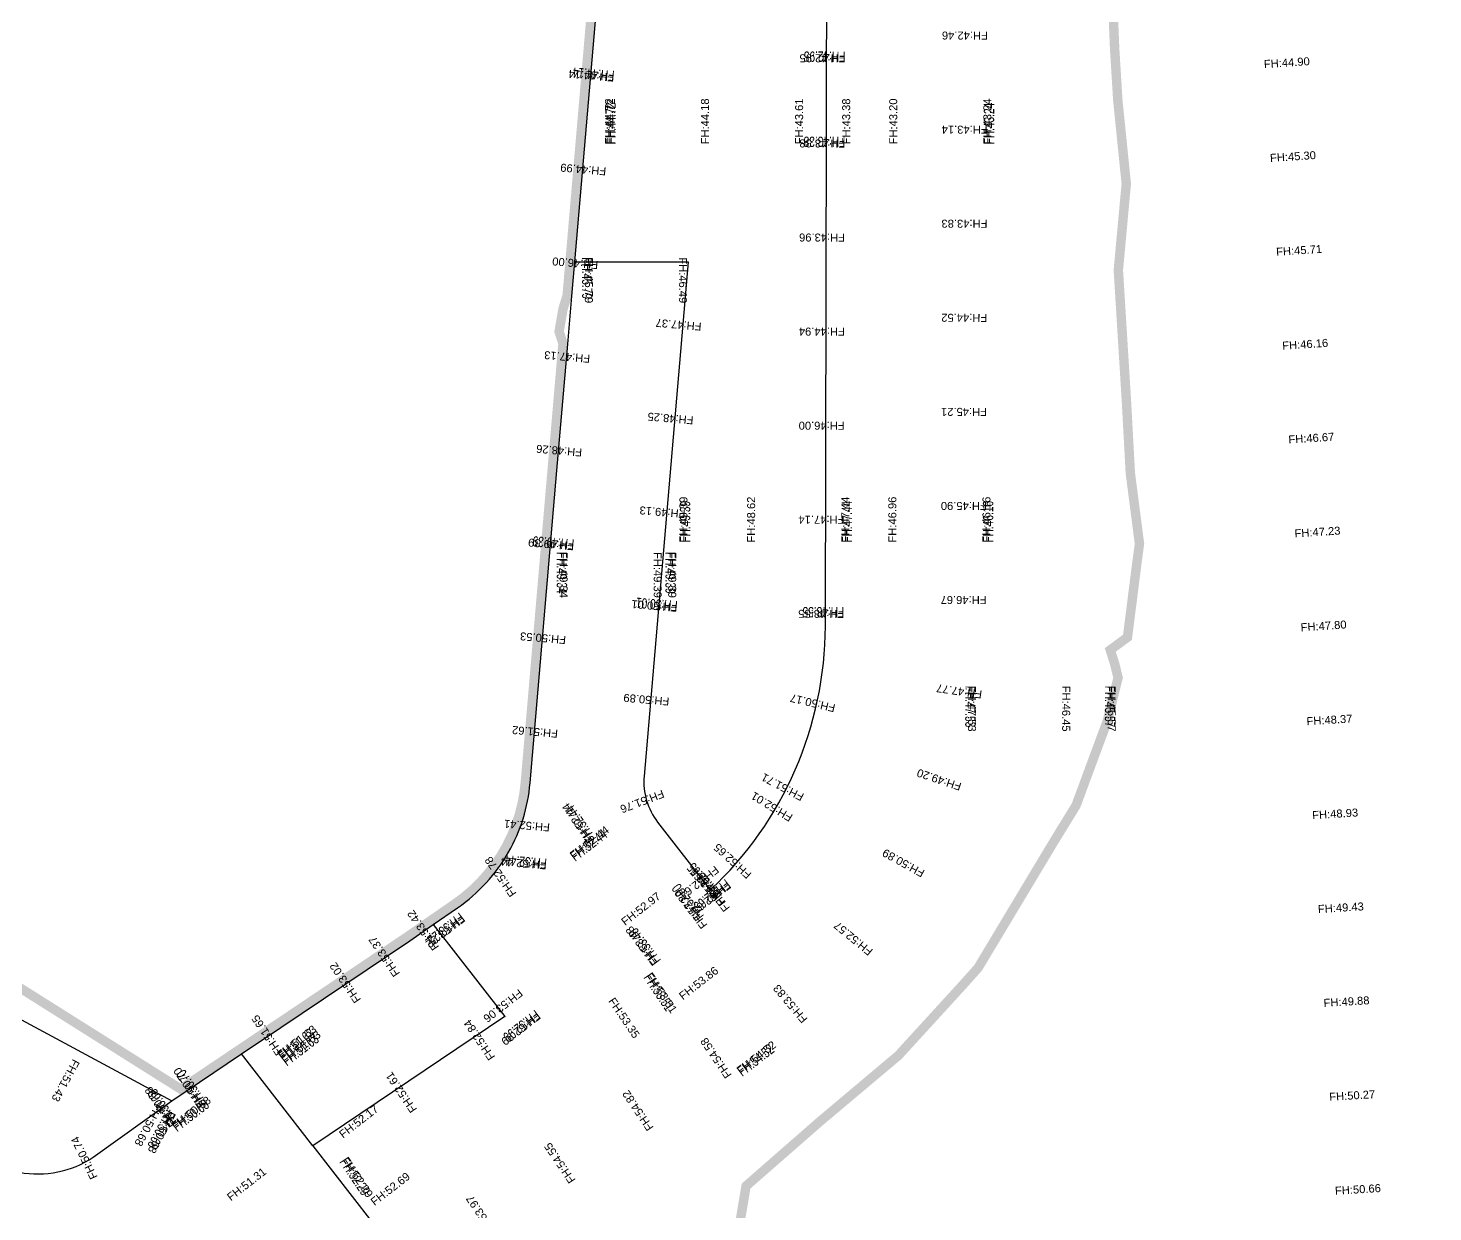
# Model space of a CAD drawing. Header units: millimetres. Extents: x 227572 to 269266, y 328772 to 433188.
# Drawn here: x 238276.7 to 238575.2, y 432261.6 to 432513.3 of the extents above; entities that cross this region are included whole.
import ezdxf
from ezdxf.enums import TextEntityAlignment as Align

# ---------------------------------------------------------------- set-up
doc = ezdxf.new("R2010")
doc.units = ezdxf.units.MM
doc.linetypes.add('PHANTOM2', pattern=[1.25, 0.625, -0.125, 0.125, -0.125, 0.125, -0.125])
for name, color, linetype in [('+++New_지구계(1안)', 1, 'Continuous'), ('L_diameter', 3, 'Continuous'), ('L_FH', 5, 'Continuous'), ('L_Junction', 1, 'Continuous'), ('L_pipeline', 4, 'Continuous'), ('L_Pipes', 2, 'Continuous'), ('도로체인계획고', 6, 'Continuous')]:
    doc.layers.add(name, color=color, linetype=linetype)
doc.styles.get("Standard").update_dxf_attribs({"font": 'arial.ttf'})

msp = doc.modelspace()

# ---------------------------------------------------------------- linework, layer by layer
at = {"layer": '+++New_지구계(1안)', "color": 1, "linetype": 'PHANTOM2', "ltscale": 40, "const_width": 2, "flags": 128}
for points in [[(237830.701958268, 432053.683225601), (237828.11281563, 432063.921113257), (237824.356697981, 432073.082990141), (237821.984623715, 432078.866912403), (237817.450481694, 432089.926763779), (237817.173473013, 432090.602754698), (237814.611354397, 432099.297653583), (237805.513137791, 432117.132385882), (237796.761910283, 432135.50811983), (237786.415688731, 432154.210826453), (237762.484277532, 432191.0171930621), (237736.628923715, 432225.01854912), (237728.987836486, 432233.962366554), (237703.067589461, 432261.186769064), (237676.923485563, 432279.38823128), (237647.277496144, 432291.844678809), (237643.479492856, 432293.736605956), (237650.81491194, 432327.514484334), (237651.857857409, 432330.528479573), (237658.082531918, 432348.51745117), (237658.989484476, 432351.139447027), (237682.111451329, 432343.010866814), (237685.561448688, 432341.650930482), (237713.83944012, 432329.6724581571), (237716.661439321, 432328.473510841), (237738.656433097, 432319.128921466), (237781.518420984, 432300.918721665), (237792.135414161, 432296.65191817), (237823.760393859, 432283.941503501), (237825.719392596, 432283.154539754), (237859.84731646, 432272.895147191), (237877.431277231, 432267.609460163), (237896.831204755, 432263.6387924229), (237900.330191697, 432262.921852354), (237905.424172659, 432261.879939596), (237918.683123127, 432259.166166681), (237921.807111468, 432258.526220187), (237939.939043746, 432254.814530738), (237950.217005357, 432252.710706772), (237953.360993604, 432252.067760614), (237954.566989103, 432251.820781271), (237962.176868451, 432256.140870429), (237962.176868436, 432256.141870423), (237966.486800114, 432258.587920923), (237976.617639497, 432264.339039619), (237976.617639512, 432264.338039628), (237985.622496728, 432269.451145125), (237992.045472742, 432268.136255134), (237995.295460597, 432267.471310798), (238002.474433779, 432266.002433753), (238005.524422398, 432265.377485998), (238020.284367268, 432262.356738798), (238020.285367183, 432262.36173878), (238021.374363197, 432262.133757468), (238022.922275381, 432267.044747355), (238024.218201888, 432271.1547389021), (238031.487819474, 432292.306704808), (238031.608812736, 432292.682704073), (238034.141671487, 432300.562688621), (238035.813563194, 432306.723671698), (238037.124478326, 432311.5516584479), (238040.583228034, 432325.970611716), (238043.383025425, 432337.642573881), (238043.824993466, 432339.483567921), (238049.003539271, 432366.134462478), (238055.052008785, 432397.261339325), (238058.387716195, 432414.429271393), (238058.947667094, 432417.310259998), (238061.720423955, 432431.57620356), (238061.722423972, 432431.574203606), (238063.751245805, 432442.029162195), (238070.549642667, 432477.452020697), (238077.329041189, 432512.77687958), (238081.880637369, 432536.492784839), (238092.019737797, 432589.3225737771), (238097.331712656, 432588.572662412), (238115.981632359, 432585.431977166), (238144.806498562, 432581.195459309), (238167.152414297, 432576.671841771), (238185.559344881, 432572.946156817), (238187.834336309, 432572.485195757), (238204.268274342, 432569.158477037), (238225.420194586, 432564.876839068), (238237.137996102, 432572.335970745), (238237.851944979, 432575.276961346), (238243.260621823, 432593.471918762), (238243.685589189, 432595.362912185), (238252.433916867, 432634.324776513), (238257.790505187, 432658.181693432), (238262.215239031, 432673.179657798), (238262.827202224, 432675.2536528721), (238264.42987451, 432695.422536699), (238265.56272157, 432704.664489717), (238268.571476674, 432718.934436955), (238267.939341759, 432727.809364839), (238267.889289711, 432731.147340661), (238267.791197155, 432737.087297495), (238270.070868713, 432757.00219372), (238273.879419872, 432783.910064938), (238274.35335269, 432787.980043855), (238275.012259425, 432793.630014603), (238275.984176758, 432798.465995969), (238281.47784154, 432817.388949598), (238281.477841571, 432817.386949613), (238281.478841501, 432817.390949601), (238286.387557468, 432833.311915084), (238287.856464912, 432838.55790138), (238299.062758838, 432878.575796846), (238302.683520197, 432892.174758378), (238302.802416532, 432898.725714329), (238297.018341399, 432906.072572021), (238283.428124814, 432925.886219773), (238275.046942559, 432941.2069807971), (238272.538817439, 432950.287877763), (238271.108724603, 432956.834809418), (238259.395520676, 432975.011498103), (238255.431398577, 432984.544369039), (238256.730299192, 432990.300349082), (238253.373247835, 432995.058263022), (238250.412331224, 432991.057244579), (238245.159415287, 432988.02818334), (238241.735485524, 432985.070150319), (238235.388580946, 432981.80207358), (238236.617618429, 432978.870113429), (238233.022685786, 432976.171075911), (238226.748820226, 432970.385017969), (238220.853950397, 432964.70296525), (238217.511055747, 432959.471949436), (238211.799175904, 432954.346895687), (238196.129580097, 432935.5367815371), (238187.994816801, 432924.059734279), (238185.604886343, 432920.6877203929), (238179.617000784, 432916.048658906), (238175.294089839, 432912.289617391), (238171.273187046, 432907.877585194), (238158.33937193, 432901.826424562), (238151.590500843, 432896.602355229), (238151.441504077, 432896.462353872), (238157.819849568, 432935.334181512), (238159.386688833, 432944.880139191), (238162.504368944, 432963.878054955), (238163.324284836, 432968.873032811), (238163.324284819, 432968.874032804), (238180.346538123, 433072.605572806), (238180.493520696, 433073.650567788), (238181.407527435, 433072.816587984), (238191.766488964, 433070.67976561), (238203.40644573, 433068.278965194), (238208.675426164, 433067.192055541), (238232.604321205, 433063.281458659), (238241.847280655, 433061.771614366), (238258.106207375, 433059.239887396), (238263.100184855, 433058.462971251), (238264.336171079, 433058.792988345), (238268.116128964, 433059.802040621), (238275.129050808, 433061.6751375999), (238288.008067214, 433054.927387119), (238290.111078374, 433053.285431651), (238299.47012806, 433045.976629835), (238329.654503972, 433008.667365307), (238343.870754255, 432986.430744387), (238355.5199124, 432971.200034055), (238371.398278094, 432940.876495904), (238387.790846173, 432897.434057758), (238391.536975983, 432887.507186146), (238391.536975996, 432887.506186155), (238392.910023614, 432883.86523323), (238394.87309162, 432878.664300503), (238398.454205165, 432869.846418525), (238398.989213472, 432869.0804322929), (238420.709551454, 432837.936991573), (238444.424646791, 432821.367480036), (238463.275636561, 432813.675829915), (238480.853618917, 432807.020152548), (238483.777611395, 432806.205204168), (238483.828617884, 432805.769208025), (238484.78961755, 432805.365225944), (238490.119603452, 432803.904319869), (238493.873593523, 432802.87538602), (238500.235078884, 432705.444168556), (238505.973418736, 432617.554874379), (238506.060439059, 432616.221885082), (238506.510544041, 432609.334940394), (238506.649576623, 432607.197957546), (238506.649576638, 432607.196957553), (238507.039667707, 432601.223005526), (238508.30196247, 432581.887160794), (238509.431226055, 432564.596299644), (238509.43122604, 432564.597299638), (238509.635273724, 432561.469324752), (238510.939578254, 432541.492485161), (238510.937578268, 432541.49248513), (238511.046603271, 432539.851498336), (238511.364677461, 432534.984537422), (238508.408700725, 432534.810492231), (238507.158943846, 432519.875577225), (238507.616115725, 432508.723662514), (238508.288282203, 432497.820749433), (238509.721494128, 432483.68587094), (238510.07954699, 432480.159901258), (238508.392846902, 432461.80000337), (238510.134277944, 432433.569228435), (238510.941506534, 432418.649345603), (238512.882728863, 432403.62648129), (238512.234809756, 432398.759505205), (238510.337058512, 432383.751580518), (238506.681126217, 432381.055542007), (238507.634167017, 432378.034578125), (238508.334207532, 432375.143609361), (238506.502335844, 432367.779632173), (238506.039368284, 432365.917637947), (238499.406695855, 432347.982659425), (238495.32282839, 432341.345641793), (238493.445890255, 432338.234634116), (238480.29132589, 432316.299581223), (238478.603381811, 432313.483574446), (238475.627455027, 432310.135551177), (238475.618455245, 432310.125551107), (238461.647792276, 432294.833438885), (238445.386120083, 432281.142279494), (238444.810131711, 432280.656273855), (238429.282452752, 432267.071125245), (238427.989583258, 432259.328159173), (238427.873701775, 432251.828209874), (238427.41816985, 432222.206410155), (238433.69222797, 432215.727554008), (238442.366314411, 432206.382755601), (238428.456750401, 432184.756688693), (238433.076182205, 432155.19996816), (238437.813360107, 432141.76913656), (238435.669698166, 432121.177247088), (238442.53993789, 432102.863483151), (238444.272962284, 432100.542526602), (238446.224037912, 432094.860597009), (238439.580338811, 432078.626606387), (238431.728746508, 432056.121640707), (238432.336887767, 432046.851715153), (238436.510962164, 432040.264826783), (238453.511903104, 432036.508119931), (238454.986934829, 432033.834161802), (238431.115207672, 432027.007834904), (238432.190339174, 432018.152913771), (238434.129363751, 432015.728961175), (238438.193350906, 432014.750031813), (238447.291355732, 432010.418204941), (238458.54440497, 432002.303438374), (238464.842389517, 432000.502549832), (238473.429377163, 431997.491705691), (238486.013335872, 431994.5569237529), (238495.070266146, 431994.994062851), (238499.432264415, 431993.175144052), (238513.904341084, 431981.889450206), (238526.696392393, 431972.962713479), (238540.088639089, 431951.32107517), (238541.426752855, 431943.480151056), (238542.770874068, 431935.162230375), (238545.561169392, 431915.110414519), (238547.240332551, 431903.971518837), (238548.819483786, 431893.636615959), (238550.093725914, 431877.644747883), (238552.525681651, 431879.389773842), (238552.716734311, 431875.949800917), (238554.318174934, 431847.165027509), (238555.66454579, 431822.938218192), (238561.510154741, 431717.8270454929), (238562.691479851, 431696.587212656), (238565.513268505, 431645.082617321), (238567.168731043, 431614.874854654), (238568.518108222, 431590.242048174), (238569.038253389, 431580.761122668), (238570.433643469, 431555.2853228), (238570.878767796, 431547.165386591), (238571.028809752, 431544.425408115), (238572.071101018, 431525.402557552), (238572.191134692, 431523.203574819), (238573.204417781, 431504.714720064), (238572.694440099, 431503.517720433), (238573.411437512, 431503.365732749), (238573.625867547, 431475.864928495), (238574.028297688, 431448.2741278129), (238574.201482298, 431436.432213364), (238574.224555714, 431431.743246525), (238574.233584772, 431429.88725965), (238574.151688035, 431423.342304145), (238573.955792043, 431416.800346832), (238573.645896764, 431410.263387692), (238573.22200218, 431403.7324267229), (238572.683108267, 431397.209463892), (238572.031214966, 431390.697499211), (238570.57240846, 431379.010558064), (238566.351898934, 431349.616697426), (238561.624448363, 431316.688853545), (238561.624448349, 431316.689853536), (238554.779221475, 431270.440069587), (238545.559953056, 431227.886222521), (238543.108895561, 431232.634150857), (238543.049790743, 431239.341103026), (238543.043780413, 431240.0020983079), (238543.00070333, 431244.93406314), (238542.880492908, 431258.398967086), (238542.804357627, 431267.054905351), (238542.601963952, 431292.235726067), (238539.118707248, 431310.1365462079), (238537.32158384, 431318.796457438), (238535.431545092, 431322.1014046629), (238523.783306183, 431342.477079363), (238522.555314653, 431342.480060072), (238516.211358368, 431342.497960395), (238500.814464502, 431342.539718497), (238462.82943691, 431361.089992685), (238460.375435137, 431362.287945797), (238457.099433778, 431363.822883654), (238457.09943376, 431363.823883646), (238452.021431642, 431366.203787317), (238444.387426246, 431369.922641512), (238436.802409293, 431374.356491474), (238432.132398854, 431377.0863991), (238412.579457438, 431381.997057931), (238374.252628341, 431388.04941419), (238368.153752747, 431382.8163551021), (238368.153752764, 431382.81535511), (238318.782759832, 431340.453876796), (238299.870642576, 431356.290469265), (238292.840829445, 431347.487420552), (238272.803362087, 431322.395281708), (238218.305860473, 431314.724480328), (238218.304860481, 431314.724480313), (238218.303860487, 431314.724480296), (238204.899991376, 431312.308286903), (238190.64313063, 431309.736081219), (238180.214232849, 431307.831930921), (238176.129272893, 431307.085872053), (238173.909294645, 431306.680840058), (238169.30532306, 431306.905766253), (238154.919454943, 431304.8605548629), (238152.557476599, 431304.52452016), (238140.128346922, 431254.538674886), (238093.37464449, 431256.245929461), (238084.729699509, 431256.561791631), (238071.761782044, 431257.0355848779), (238046.387296688, 431235.448337852), (238033.029436324, 431232.454149252), (238030.824459372, 431231.960118118), (238029.856469492, 431231.743104451), (238015.261622072, 431228.470898392), (237982.465788724, 431232.352356764), (237933.024424248, 431213.703711685), (237905.36099726, 431189.406447766), (237901.956067779, 431186.416415279), (237896.595178813, 431181.708364132), (237884.048424021, 431171.624237887), (237881.784466484, 431169.918214313), (237880.514490305, 431168.961201091), (237880.245399891, 431174.845155696), (237880.245399859, 431174.847155682), (237877.985640506, 431224.263774445), (237877.726530965, 431231.362720704), (237877.669506708, 431232.934708809), (237876.740013798, 431264.773471424), (237874.783493399, 431298.8192024771), (237874.638437565, 431302.443174838), (237874.335320815, 431310.021117049), (237873.650794634, 431343.871869404), (237873.11460042, 431356.491772669), (237873.114600372, 431356.494772648), (237871.996194812, 431382.84657067), (237871.661055397, 431391.88350216), (237871.060805597, 431408.075379414), (237870.810701554, 431414.819328288), (237870.589609463, 431420.788283042), (237869.754352351, 431437.550152615), (237869.754352335, 431437.551152606), (237869.697141535, 431451.016057461), (237869.497082912, 431454.842027542), (237869.335024181, 431458.657998289), (237868.952885684, 431467.656929305), (237868.85885167, 431469.866912358), (237868.666805101, 431472.920887969), (237867.70057054, 431488.302765139), (237866.329274978, 431507.752607476), (237865.699139046, 431516.697534974), (237865.097961187, 431528.302444307), (237864.862891559, 431532.845408815), (237864.02527252, 431572.681116803), (237864.176276255, 431572.376121308), (237863.928200678, 431577.304082917), (237863.045699772, 431609.627842779), (237858.904836915, 431666.467379863), (237855.60499272, 431721.743941058), (237853.749529133, 431752.117699268), (237855.033480265, 431754.664701576), (237858.208359422, 431760.962707288), (237857.632243197, 431768.626644584), (237857.656242576, 431768.655644756), (237856.675034947, 431782.325533641), (237853.373352762, 431827.2731670821), (237853.374352788, 431827.271167112), (237853.220321337, 431829.344150178), (237851.66100389, 431850.269979169), (237851.25992223, 431855.652935178), (237850.352737488, 431867.830835662), (237847.912291304, 431897.352590617), (237848.854271239, 431898.214599359), (237847.644185027, 431904.245538136), (237847.138149668, 431906.723512842), (237846.814033163, 431914.29345474), (237845.503775268, 431931.3123149821), (237839.904516948, 431950.257094442), (237839.111148579, 431974.088915074), (237834.936737517, 432002.138653103), (237831.067366456, 432027.50341472), (237830.961294374, 432035.074076392), (237830.961248414, 432035.074360022), (237830.701958268, 432053.683225601)], [(238389.563891267, 432448.74536485), (238390.392261006, 432446.15832562), (238389.207831403, 432432.349868641), (238388.086993594, 432419.282785022), (238382.390097166, 432352.866554998), (238382.390097166, 432352.866554998), (238382.107740654, 432350.513569114), (238381.66679983, 432348.185084847), (238381.069296304, 432345.89177777), (238380.3179695, 432343.644162174), (238379.416264073, 432341.452542864), (238378.368314145, 432339.326967918), (238377.178924323, 432337.277182614), (238375.85354769, 432335.312584749), (238374.398260798, 432333.442181561), (238372.819735803, 432331.67454842), (238371.125209889, 432330.017789525), (238369.322452066, 432328.479500736), (238367.419727573, 432327.06673476), (238357.302900233, 432320.073624511), (238329.860298628, 432301.620697935), (238309.1555607, 432287.698438888), (238291.813926336, 432298.623881946), (238265.811849828, 432315.00535907), (238259.072855344, 432317.636234866), (238238.802851279, 432326.865852053), (238220.268847557, 432335.305502027), (238221.596032498, 432338.782150012), (238212.24778403, 432342.903322907), (238207.693735126, 432348.035215479), (238202.85571537, 432351.435115723), (238197.907618026, 432359.827979266), (238198.396492672, 432367.5989325), (238200.531353644, 432375.5129105721), (238202.480383153, 432372.769960379), (238205.655404885, 432369.9800297579), (238206.57731728, 432375.154007983), (238211.083309208, 432373.674089079), (238216.233116588, 432383.668099901), (238219.169052771, 432386.435126601), (238222.726047521, 432385.195191119), (238226.580987628, 432387.305236845), (238227.959979259, 432387.228259029), (238241.038928037, 432384.703482011), (238244.803871469, 432386.64152753), (238245.687847641, 432387.76853351), (238245.916375664, 432389.275454378), (238246.114315045, 432391.169488713), (238246.821612827, 432402.228450015), (238247.06055247, 432405.968427564), (238247.024415661, 432414.70136582), (238237.792208311, 432431.999099726), (238235.824755141, 432461.743860464), (238232.122728925, 432465.052779173), (238226.237694633, 432469.842653238), (238223.3986816, 432471.929594054), (238217.775589852, 432480.264447394), (238216.349566593, 432482.3774102071), (238213.60855734, 432484.18035455), (238209.13650565, 432489.453247409), (238208.671506416, 432489.6102390121), (238210.62134057, 432499.31420163), (238210.839213813, 432507.29414914), (238215.892148197, 432509.238214833), (238235.233960583, 432511.728365501), (238235.540926498, 432514.666485235), (238235.848878261, 432517.60346949), (238236.374826555, 432520.085417431), (238235.758796393, 432522.8594312521), (238235.851719721, 432527.703398773), (238238.514675354, 432529.351429028), (238240.120614475, 432532.519432041), (238246.000575272, 432532.414525074), (238244.243188994, 432557.803319606), (238244.57415014, 432560.132308482), (238248.477995886, 432568.232313012), (238250.013919654, 432572.409307854), (238250.786856006, 432576.122293973), (238250.071774492, 432581.632244141), (238253.782660704, 432587.239263109), (238252.551601876, 432591.532213705), (238262.427513121, 432592.815359745), (238274.921405957, 432594.112546785), (238278.349384325, 432593.973601573), (238282.510974622, 432593.698968274), (238283.048351882, 432593.960675429), (238283.964339207, 432594.36268699), (238284.897327091, 432594.721699122), (238285.846315553, 432595.036711811), (238286.809304638, 432595.305725045), (238287.78429435, 432595.529738781), (238288.76828472, 432595.707752982), (238289.759275778, 432595.838767619), (238290.755267526, 432595.923782661), (238294.92216806, 432596.172500655), (238296.868219734, 432596.262876246), (238298.415208215, 432596.311900186), (238299.415200985, 432596.329915759), (238300.415193882, 432596.339931388), (238301.415186949, 432596.338947092), (238302.415180143, 432596.329962854), (238303.415173508, 432596.309978693), (238304.414167009, 432596.281994572), (238305.413160665, 432596.24401052), (238306.412154477, 432596.196026539), (238307.411148414, 432596.140042615), (238308.40814254, 432596.073058734), (238309.406136784, 432595.998074927), (238310.402131199, 432595.913091158), (238311.397125778, 432595.8181074421), (238312.392120496, 432595.714123791), (238313.386115362, 432595.601140187), (238314.378110403, 432595.478156622), (238319.942082985, 432594.762248983), (238320.928078723, 432594.597265619), (238321.905075235, 432594.387282426), (238322.872072519, 432594.132299395), (238323.827070577, 432593.833316481), (238324.766069421, 432593.491333617), (238325.689069052, 432593.106350804), (238326.593069472, 432592.679367989), (238327.477070677, 432592.211385145), (238328.338072653, 432591.704402213), (238329.175075423, 432591.1574191829), (238329.987078966, 432590.572436031), (238330.770083274, 432589.951452674), (238331.524088349, 432589.294469112), (238332.248094149, 432588.6044853129), (238332.939100695, 432587.881501227), (238333.596107966, 432587.127516822), (238334.217115942, 432586.344532058), (238334.803124602, 432585.53354694), (238342.358244617, 432574.543742541), (238351.361387627, 432561.447975623), (238356.27936759, 432560.5480591329), (238358.013336677, 432561.750077932), (238363.389241867, 432565.411136679), (238377.675987679, 432575.282291809), (238389.753775736, 432583.43942427), (238394.730201047, 432586.782151428), (238402.4064078, 432586.223070716), (238391.274573014, 432456.444599644), (238390.392810406, 432453.530344345), (238389.563891267, 432448.74536485)]]:
    msp.add_lwpolyline(points, dxfattribs=at)
at = {"layer": 'L_pipeline'}
for points in [[(238392.8959218079, 432463.5301248982), (238401.5499703643, 432564.4031868728)], [(238322.0689475235, 432295.1661425467), (238330.4246944417, 432300.7845153679), (238357.8677762429, 432319.2371404218), (238362.8370014278, 432322.6718810301)], [(238362.8370014278, 432322.6718810301), (238378.0212490427, 432303.108992592)], [(238378.0212490427, 432303.108992592), (238337.205533975, 432275.6646591931)], [(238307.2583160883, 432285.2075296383), (238322.0689475235, 432295.1661425467)], [(238337.205533975, 432275.6646591931), (238322.0689475235, 432295.1661425467)], [(238337.205533975, 432275.6646591931), (238353.9799955162, 432254.0529910963)]]:
    msp.add_lwpolyline(points, dxfattribs=at)
for points in [[(238421.6888970395, 432330.032127391, 0.2072356019353147), (238446.1389228782, 432386.136170695), (238446.5480324425, 432564.4169553275)], [(238362.8370014278, 432322.6718810301), (238367.9953967526, 432326.237376502, 0.1129206950846025), (238378.8347428179, 432338.0821608152, 0.1080761321073249), (238383.3940146297, 432352.7742786136), (238389.0919930607, 432419.1908843969), (238390.213043753, 432432.258041949), (238391.3976983177, 432446.0665770575), (238392.2712454528, 432456.2487910496), (238392.8959218079, 432463.5301248982)], [(238392.8959218079, 432463.5301248982), (238416.9835203317, 432463.5301248982), (238407.6067967587, 432354.2334400045, 0.1885960809438922), (238410.4960486122, 432344.4526275467), (238421.6888970395, 432330.032127391)], [(238160.3833776159, 432340.6609018417), (238212.1122513843, 432331.0800866009, -0.07777839110040473), (238240.6995050725, 432321.019761493), (238307.2583160883, 432285.2075296383)], [(238207.0553157506, 432283.0176681199), (238274.8845881519, 432270.0224328942, 0.1978351296068347), (238290.5537954519, 432273.2204826695), (238307.2583160883, 432285.2075296383)]]:
    msp.add_lwpolyline(points, format="xyb", dxfattribs=at)

# ---------------------------------------------------------------- texts
at = {"layer": 'L_diameter'}
for s, rotation, p in [('100', 83.9457746257741, (238446.2712647863, 432443.8078099702)), ('80', 282.1711668231289, (238412.0983133898, 432406.5873218379)), ('100', 77.9538604979732, (238386.5223709, 432389.2389314142)), ('100', 307.8177619965809, (238370.4291252352, 432312.890436811)), ('100', 34.00708837010996, (238342.4748173662, 432308.88697273)), ('100', 33.91673800630615, (238314.6636318059, 432290.1868360925)), ('100', 213.9167380071835, (238357.6133915089, 432289.3868258926)), ('150', 127.8177619951777, (238329.6372407493, 432285.4154008699)), ('150', 307.8177619953445, (238345.5927647456, 432264.8588251447))]:
    msp.add_text(s, height=0.1, rotation=rotation, dxfattribs=at).set_placement(p, align=Align.TOP_LEFT)
at = {"layer": 'L_FH'}
for s, p in [('45.79', (238392.8959218079, 432463.5301248982)), ('52.65', (238421.6888970395, 432330.032127391)), ('53.42', (238362.8370014278, 432322.6718810301)), ('52.84', (238378.0212490427, 432303.108992592)), ('51.63', (238322.0689475235, 432295.1661425467)), ('50.68', (238307.2583160883, 432285.2075296383)), ('52.29', (238337.205533975, 432275.6646591931))]:
    msp.add_text(s, height=0.1, dxfattribs=at).set_placement(p, align=Align.TOP_LEFT)
at = {"layer": 'L_Junction'}
for s, p in [('J83', (238392.8959218079, 432463.5301248982)), ('J22', (238421.6888970395, 432330.032127391)), ('J84', (238362.8370014278, 432322.6718810301)), ('J86', (238378.0212490427, 432303.108992592)), ('J82', (238322.0689475235, 432295.1661425467)), ('J29', (238307.2583160883, 432285.2075296383)), ('J85', (238337.205533975, 432275.6646591931))]:
    msp.add_text(s, height=0.1, dxfattribs=at).set_placement(p)
at = {"layer": 'L_Pipes'}
for s, rotation, p in [('P024', 83.9457746257741, (238446.2712647863, 432443.8078099702)), ('P050', 282.1711668231289, (238412.0983133898, 432406.5873218379)), ('P113', 77.9538604979732, (238386.5223709, 432389.2389314142)), ('P114', 307.8177619965809, (238370.4291252352, 432312.890436811)), ('P112', 34.00708837010996, (238342.4748173662, 432308.88697273)), ('P063', 33.91673800630615, (238314.6636318059, 432290.1868360925)), ('P115', 213.9167380071835, (238357.6133915089, 432289.3868258926)), ('P087', 127.8177619951777, (238329.6372407493, 432285.4154008699)), ('P068', 307.8177619953445, (238345.5927647456, 432264.8588251447))]:
    msp.add_text(s, height=0.1, rotation=rotation, dxfattribs=at).set_placement(p)
at = {"layer": '도로체인계획고'}
for s, rotation, p in [('FH:42.46', 179.8671685495024, (238480.6759013525, 432512.5005550089)), ('FH:42.95', 179.8685208261045, (238450.4163191205, 432507.6710435509)), ('FH:44.90', 3.734700503531662, (238539.3685040323, 432504.7523355879)), ('FH:44.14', 175.096517334485, (238401.3461910745, 432503.552802844)), ('FH:44.72', 89.99783408895597, (238401.0075703318, 432488.5256643392)), ('FH:44.72', 89.99783408895597, (238401.4102049315, 432488.5286885214)), ('FH:44.18', 89.99783408895597, (238421.4102049173, 432488.5279324758)), ('FH:43.61', 89.99783408895597, (238441.410204903, 432488.5271764303)), ('FH:43.38', 89.99999999986105, (238451.4101670736, 432488.5257414565)), ('FH:43.20', 89.99783408895597, (238461.4102048887, 432488.5264203847)), ('FH:43.24', 89.99783408895597, (238481.4102048744, 432488.5256643391)), ('FH:43.14', 179.8685208378245, (238480.6295942524, 432492.5006318447)), ('FH:43.38', 179.8685208261045, (238450.3747667194, 432489.5634378848)), ('FH:43.38', 179.8685208263824, (238450.3747667194, 432489.5634378848)), ('FH:45.30', 3.734700503531662, (238540.6712374731, 432484.7948085471)), ('FH:44.99', 175.096517334485, (238399.6366413783, 432483.6260007966)), ('FH:43.83', 179.8697363442843, (238480.5838577113, 432472.5007052076)), ('FH:43.96', 179.8685208263824, (238450.3288718701, 432469.5634905433)), ('FH:45.71', 3.734700503531662, (238541.9739709139, 432464.8372815064)), ('FH:46.00', 175.096517334485, (238397.9270916821, 432463.6991987491)), ('FH:45.79', 270.0034900864568, (238395.0401810462, 432464.5256171949)), ('FH:46.49', 270.0034900864568, (238415.0401810091, 432464.5268354649)), ('FH:47.37', 175.0965173355927, (238419.8894256335, 432450.6191936085)), ('FH:44.52', 179.8697363442843, (238480.5383871568, 432452.5007568969)), ('FH:44.94', 179.8685208263824, (238450.2829770208, 432449.5635432018)), ('FH:46.16', 3.734700503531662, (238543.2767043546, 432444.8797544657)), ('FH:47.13', 175.096517334485, (238396.2175419859, 432443.7723967018)), ('FH:45.21', 179.8697363442843, (238480.4929166022, 432432.5008085863)), ('FH:48.25', 175.0965173355927, (238418.1798759376, 432430.6923915611)), ('FH:46.00', 179.8685208263824, (238450.2370821716, 432429.5635958603)), ('FH:46.67', 3.734700503531662, (238544.5794377954, 432424.9222274249)), ('FH:48.26', 175.096517334485, (238394.5079922897, 432423.8455946544)), ('FH:49.13', 175.0965173355927, (238416.4703262418, 432410.7655895137)), ('FH:49.39', 90, (238416.8299427959, 432403.8777414566)), ('FH:48.62', 90, (238431.215842214, 432403.8777414566)), ('FH:47.44', 90, (238451.215842214, 432403.8777414566)), ('FH:47.44', 90, (238451.215842214, 432403.8777414566)), ('FH:46.96', 90, (238461.2159212019, 432403.8777414566)), ('FH:45.90', 179.8697363442843, (238480.4474460476, 432412.5008602756)), ('FH:46.16', 90, (238481.2159212019, 432403.8777414566)), ('FH:47.14', 179.8685208263824, (238450.1911873223, 432409.5636485189)), ('FH:47.23', 3.734700503531662, (238545.8821712362, 432404.9647003841)), ('FH:49.39', 175.096517334485, (238392.7984425935, 432403.918792607)), ('FH:49.34', 270, (238389.6654559395, 432401.8777414566)), ('FH:49.39', 270, (238409.6654559395, 432401.8777414566)), ('FH:49.39', 270, (238412.7499427959, 432401.8777414566)), ('FH:50.01', 175.0965173355927, (238414.7607765459, 432390.8387874662)), ('FH:46.67', 179.8697363442843, (238480.401975493, 432392.500911965)), ('FH:48.55', 179.8685208263824, (238450.1452924731, 432389.5637011774)), ('FH:47.80', 3.734700503531662, (238547.1849046769, 432385.0071733434)), ('FH:50.53', 175.096517334485, (238391.0888928973, 432383.9919905596)), ('FH:47.77', 171.7653640890284, (238479.53278641, 432372.3934198178)), ('FH:47.53', 270, (238476.4573780059, 432373.4577023161)), ('FH:46.45', 270, (238496.4573780059, 432373.4577023161)), ('FH:45.57', 270, (238506.1340893432, 432373.4577023161)), ('FH:50.89', 175.0965173355927, (238413.0512268501, 432370.9119854188)), ('FH:50.17', 166.5480331627495, (238448.3899627756, 432369.449476795)), ('FH:48.37', 3.463716615459373, (238548.4278192873, 432365.041144734)), ('FH:51.62', 175.096517334485, (238389.3793432011, 432364.0651885122)), ('FH:51.71', 152.2240882460526, (238441.7552143256, 432350.3662364474)), ('FH:49.20', 161.3715719711758, (238475.2108622523, 432352.7050732917)), ('FH:51.76', 200.8932765175805, (238411.4840566574, 432351.3719506568)), ('FH:52.44', 124.6527072078205, (238397.0264803745, 432340.6644078821)), ('FH:52.01', 148.6431126865048, (238439.3685085109, 432345.9007801678)), ('FH:48.93', 3.463716615459373, (238549.6361481668, 432345.0776795709)), ('FH:52.41', 175.096517334485, (238387.6697935048, 432344.1383864648)), ('FH:52.44', 37.81776196967386, (238392.6526086415, 432336.4477719459)), ('FH:52.65', 137.9001434447406, (238430.6054548993, 432333.5177108343)), ('FH:52.78', 124.6527072078205, (238380.5742073199, 432329.2923934899)), ('FH:52.44', 175.096517334485, (238386.9777749271, 432336.0721002247)), ('FH:50.89', 150.9777798075978, (238467.4078310992, 432334.1195218491)), ('FH:52.64', 217.817761909596, (238422.674306472, 432335.2798891182)), ('FH:52.65', 132.1217370254097, (238424.9780740822, 432327.5972902009)), ('FH:52.65', 127.1358966015135, (238425.9504856809, 432326.2118081766)), ('FH:52.65', 217.817761909596, (238425.2465547757, 432331.9658885289)), ('FH:52.97', 37.81776196967386, (238403.599412845, 432322.3442671568)), ('FH:52.80', 127.1358960394058, (238421.1669117461, 432322.5893063271)), ('FH:52.80', 127.1358966015135, (238421.1669117404, 432322.5893063479)), ('FH:49.43', 3.463716615459373, (238550.8444770464, 432325.1142144078)), ('FH:53.42', 124.6527072078205, (238364.1219342652, 432317.9203790977)), ('FH:53.22', 217.8177618113189, (238368.7303190594, 432324.8646253616)), ('FH:53.48', 127.1358960394058, (238410.8025015419, 432314.7405523651)), ('FH:52.57', 140.5839876725539, (238456.3797724559, 432317.2467052439)), ('FH:53.37', 123.9167380062224, (238355.8391806082, 432312.2946141795)), ('FH:53.02', 123.9167381389836, (238347.540687492, 432306.714738554)), ('FH:53.51', 303.9167381267013, (238407.8953103426, 432311.7483376299)), ('FH:53.86', 37.81776196967386, (238415.8624523667, 432306.5449677518)), ('FH:53.83', 130.190195482811, (238442.4886046328, 432302.6403547733)), ('FH:53.06', 217.8177618113189, (238380.9933585375, 432309.0653259227)), ('FH:53.35', 303.9167381267013, (238399.9548902211, 432306.4092290271)), ('FH:49.88', 3.463716615459373, (238552.052805926, 432305.1507492447)), ('FH:51.65', 123.9167381389836, (238330.9437012429, 432295.5549873271)), ('FH:52.99', 217.8177610605237, (238384.7921459952, 432304.1710924475)), ('FH:51.63', 37.81776182868219, (238330.4958853867, 432294.0883163306)), ('FH:52.84', 123.9167381105656, (238376.0482421882, 432294.5521218648)), ('FH:51.63', 37.81776182868219, (238331.3814434423, 432292.9473923865)), ('FH:54.58', 123.9167381061641, (238426.3271965211, 432290.7020626813)), ('FH:54.52', 37.81776196967386, (238428.1254918884, 432290.7456683468)), ('FH:51.43', 241.7166266753719, (238286.2780234758, 432294.2189766025)), ('FH:50.70', 123.9167381389836, (238314.3467149937, 432284.3952361002)), ('FH:52.61', 123.9167381105656, (238359.4512559335, 432283.3923706461)), ('FH:50.68', 123.9167381389836, (238308.2480053858, 432280.294486846)), ('FH:50.68', 123.9167380644447, (238308.2480053879, 432280.2944868442)), ('FH:50.68', 37.81776191987028, (238308.0379202292, 432278.9876649734)), ('FH:54.82', 123.9167381061641, (238409.7302102655, 432279.5423114639)), ('FH:50.27', 3.463716615459373, (238553.2611348055, 432285.1872840816)), ('FH:50.68', 241.7166266753719, (238303.8903213198, 432284.7423229392)), ('FH:50.68', 241.7166266753719, (238306.7291682459, 432283.2148239352)), ('FH:52.17', 37.81776182868219, (238343.6444829251, 432277.1480929513)), ('FH:50.74', 115.7865583753602, (238291.5468958056, 432269.0198541706)), ('FH:54.55', 123.9167381061641, (238393.13322401, 432268.3825602466)), ('FH:51.31', 37.81776191987028, (238319.8170655316, 432263.8117991682)), ('FH:52.29', 303.9167406812631, (238343.2991590988, 432272.5317613991)), ('FH:52.69', 37.817761808748, (238350.3524550704, 432262.7975513214)), ('FH:53.97', 123.9167381061641, (238376.5362377544, 432257.2228090292)), ('FH:50.66', 3.463716615459373, (238554.4694636851, 432265.2238189185))]:
    msp.add_text(s, height=1.7, rotation=rotation, dxfattribs=at).set_placement(p)
at = {"layer": '도로체인계획고', "color": 250, "width": 0.7}
for s, rotation, p in [('FH:42.95', 179.8685208261045, (238450.417695966, 432508.2710419712)), ('FH:44.14', 175.096517334485, (238401.3974775654, 432504.1506069054)), ('FH:44.72', 89.99783408895597, (238401.6075703314, 432488.5256416579)), ('FH:43.24', 89.99783408895597, (238482.0102048739, 432488.5256416578)), ('FH:43.38', 179.8685208261045, (238450.3761435648, 432490.1634363051)), ('FH:43.38', 179.8685208263824, (238450.3761435649, 432490.1634363051)), ('FH:45.79', 270.0034900864568, (238394.4401810473, 432464.5255806468)), ('FH:49.39', 90, (238417.4299427959, 432403.8777414566)), ('FH:47.44', 90, (238451.815842214, 432403.8777414566)), ('FH:47.44', 90, (238451.815842214, 432403.8777414566)), ('FH:46.16', 90, (238481.815921202, 432403.8777414566)), ('FH:49.39', 175.096517334485, (238392.8497290843, 432404.5165966684)), ('FH:49.34', 270, (238389.0654559395, 432401.8777414566)), ('FH:49.39', 270, (238412.1499427959, 432401.8777414566)), ('FH:50.01', 175.0965173355927, (238414.8120630368, 432391.4365915277)), ('FH:48.55', 179.8685208263824, (238450.1466693186, 432390.1636995976)), ('FH:47.53', 270, (238475.8573780059, 432373.4577023161)), ('FH:45.57', 270, (238505.5340893432, 432373.4577023161)), ('FH:52.44', 124.6527072078205, (238397.5200485661, 432341.0055683138)), ('FH:52.44', 37.81776196967386, (238393.0204998271, 432335.9737929637)), ('FH:52.44', 175.096517334485, (238387.0290614179, 432336.6699042861)), ('FH:52.65', 132.1217370254097, (238424.1212301854, 432329.4801598113)), ('FH:52.80', 127.1358966015135, (238420.4378201828, 432324.5459425783)), ('FH:52.65', 217.817761909596, (238424.8786635906, 432332.4398675114)), ('FH:53.22', 217.8177618113189, (238368.3624278751, 432325.3386043448)), ('FH:53.48', 127.1358960394058, (238411.280825058, 432315.1027769005)), ('FH:53.51', 303.9167381267013, (238407.3974007551, 432311.4135450933)), ('FH:52.99', 217.8177610605237, (238384.4242548171, 432304.6450714355)), ('FH:51.63', 37.81776182868219, (238330.8637765712, 432293.6143373476)), ('FH:51.63', 37.81776182868219, (238331.7493346268, 432292.4734134035)), ('FH:54.52', 37.81776196967386, (238428.493383074, 432290.2716893647)), ('FH:50.70', 123.9167381389836, (238314.8446245812, 432284.730028637)), ('FH:50.68', 123.9167381389836, (238308.7459149733, 432280.6292793828)), ('FH:50.68', 123.9167380644447, (238308.7459149759, 432280.6292793804)), ('FH:50.68', 37.81776191987028, (238308.4058114144, 432278.5136859909)), ('FH:50.68', 241.7166266753719, (238306.2007993106, 432283.4991235451)), ('FH:52.29', 303.9167406812631, (238342.8012495262, 432272.1969688402))]:
    msp.add_text(s, height=2.2, rotation=rotation, dxfattribs=at).set_placement(p)

doc.saveas('drawing.dxf')
